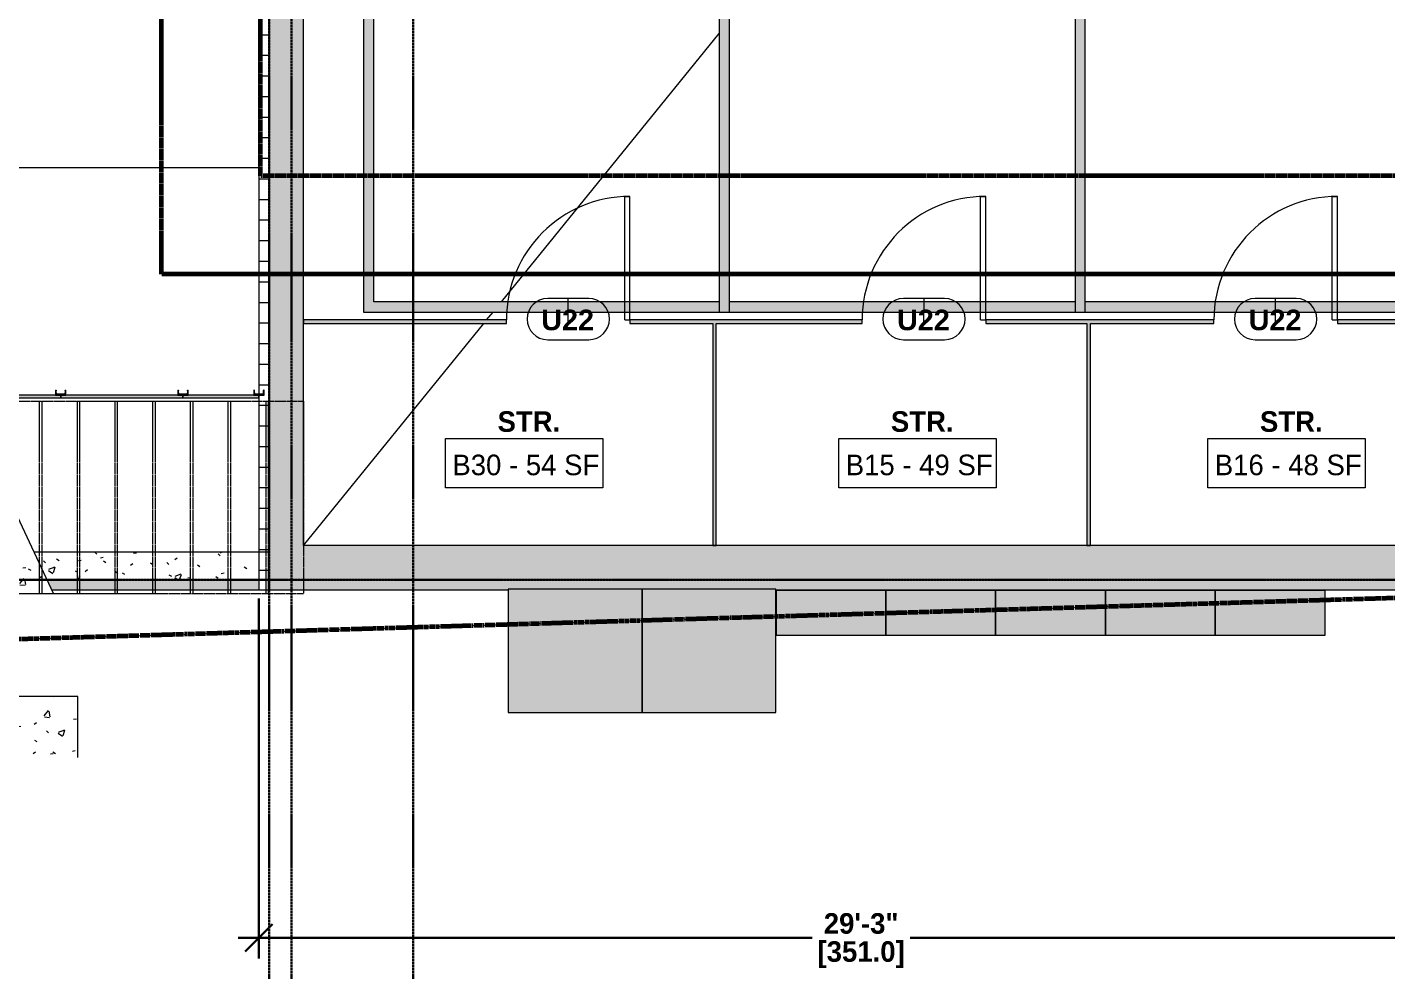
# Model space of a CAD drawing. Header units: inches. Extents: x -4124 to -1807, y 9775 to 11251.
# Drawn here: x -3899.8 to -3503.6, y 9774.9 to 10052.2 of the extents above; entities that cross this region are included whole.
import ezdxf

# ---------------------------------------------------------------- set-up
doc = ezdxf.new("R2010")
doc.units = ezdxf.units.IN
doc.header["$MEASUREMENT"] = 0
for name, pattern in [('Dash 1_16_', [0.125, 0.0625, -0.0625]), ('Double Dash 3_8_', [1, 0.375, -0.125, 0.125, -0.125, 0.125, -0.125]), ('Grid Line 1_2__2_', [0.875, 0.5, -0.125, 0.125, -0.125]), ('Overhead 1_16_', [0.101562, 0.0625, -0.039062])]:
    doc.linetypes.add(name, pattern=pattern)
for name, color, linetype, lineweight in [('0-1', 7, 'Continuous', 5), ('0-2', 7, 'Continuous', 9), ('0-3', 50, 'Double Dash 3_8_', 60), ('A-ANNO-DIMS-1', 211, 'Continuous', 30), ('A-AREA-IDEN', 2, 'Continuous', 9), ('A-DOOR-1', 31, 'Continuous', 9), ('A-DOOR-IDEN', 31, 'Continuous', 9), ('A-FLOR-1', 53, 'Continuous', 18), ('A-FLOR-2', 7, 'Continuous', 9), ('A-FLOR-PATT-1', 253, 'Continuous', 9), ('A-GENM', 5, 'Continuous', 9), ('A-GLAZ-CURT-1', 13, 'Continuous', 9), ('A-GLAZ-CURT-2', 7, 'Continuous', 9), ('A-GLAZ-CWMG-2', 7, 'Continuous', 9), ('A-WALL-1', 250, 'Continuous', 18), ('A-WALL-2', 7, 'Continuous', 9), ('A-WALL-PATT-1', 253, 'Continuous', 9), ('A-WALL-PATT-2', 55, 'Continuous', 9), ('C-PROP-LINE-2', 50, 'Dash 1_16_', 60), ('E-ELEC-EQPM-1', 251, 'Continuous', 9), ('E-ELEC-EQPM-2', 7, 'Continuous', 9), ('S-FNDN', 32, 'Continuous', 18), ('S-FNDN-2', 8, 'Continuous', 18), ('S-FNDN-5', 7, 'Continuous', 9), ('S-FNDN-8', 32, 'Continuous', 9), ('S-GRID-2', 1, 'Grid Line 1_2__2_', 30), ('S-STRS-1', 7, 'Continuous', 9), ('S-STRS-2', 251, 'Continuous', 9), ('S-STRS-3', 7, 'Overhead 1_16_', 9), ('S-STRS-MBND-1', 7, 'Overhead 1_16_', 9), ('S-STRS-MBND-2', 7, 'Continuous', 9)]:
    doc.layers.add(name, color=color, linetype=linetype, lineweight=lineweight)
doc.styles.add('Arial_B', font='arialbd.ttf', dxfattribs={"height": 6})
doc.styles.add('Century Gothic', font='ufonts.com_century-gothic.ttf', dxfattribs={"height": 6})
doc.styles.add('Century Gothic_B', font='GOTHICB.TTF', dxfattribs={"height": 6})
doc.dimstyles.new('OD__1_16__Tol__', dxfattribs={"dimscale": 12, "dimtxt": 6.26501, "dimasz": 0.666667, "dimexe": 0.5, "dimexo": 0.333333, "dimgap": 0.083333, "dimtad": 1, "dimdec": 4, "dimrnd": 0.0625, "dimzin": 3, "dimdsep": 46, "dimlunit": 4, "dimtxsty": 'Century Gothic_B', "dimblk1": 'OBLIQUE', "dimblk2": 'OBLIQUE', "dimsah": 1, "dimcen": 0.09, "dimdle": 0.5, "dimazin": 0, "dimtfac": 1, "dimtdec": 4, "dimtix": 1, "dimtmove": 0, "dimatfit": 3, "dimfxl": 1, "dimtvp": 1, "dimtfill": 1, "dimfrac": 2, "dimtolj": 1, "dimtzin": 0, "dimlwd": 30, "dimlwe": 30, "dimarcsym": 2})
pattern_1 = [(50, (0, 0), (18.362056, -1.606828), [1.92, -21.12]), (355, (0, 0), (-3.552257, 19.255874), [1.536, -16.896]), (100.451, (1.53, -0.134), (14.81021, 17.649286), [1.632, -17.949]), (46.184, (0, 5.12), (27.32125, -4.237615), [2.88, -31.68]), (96.636, (2.277, 4.767), (23.927535, 24.937167), [2.448, -26.924]), (351.184, (0, 5.12), (23.927645, 24.937426), [2.304, -25.344]), (21, (2.56, 3.84), (15.28081, -10.307465), [1.92, -21.12]), (326, (2.56, 3.84), (6.22856, 18.563735), [1.536, -16.896]), (71.451, (3.833, 2.981), (21.509846, 8.25628), [1.632, -17.949]), (37.5, (0, 0), (0.3110953, 8.5225365), [0.845, -15.846, 0.845, -16.307, -16.96]), (37.5, (0, 0), (0.3110953, 8.5225365), [-33.843, 0.845, -16.115]), (7.5, (0, 0), (6.7346365, 10.0974314), [0.845, -8.934, 0.845, -15.462, -6.464]), (7.5, (0, 0), (6.7346365, 10.0974314), [-26.086, 0.845, -5.619]), (327.5, (-5.709, 0), (13.6661073, -0.5771864), [0.845, -5.555, 0.845, -19.123, -26.496]), (327.5, (-5.709, 0), (13.6661073, -0.5771864), [-26.368, 0.845, -25.651]), (317.5, (-8.269, 0), (14.929853, 2.562859), [0.845, -7.475, 0.845, -12.416, -18.816]), (317.5, (-8.269, 0), (14.929853, 2.562859), [-21.581, 0.845, -17.971])]

# ---------------------------------------------------------------- blocks, each defined once
blk = doc.blocks.new('Horizontal_Siding - Horizontal_Siding-3202367-ENLARGED FLOOR PLAN - BASEMENT - WEST')
at = {"layer": 'A-GLAZ-CURT-1'}
blk.add_hatch(color=256, dxfattribs=at).paths.add_polyline_path([(-11.06, 2.25), (-11.06, 1.5), (11.06, 1.5), (11.06, 2.25)], flags=0)
at = {"layer": 'A-GLAZ-CURT-2'}
for p, q in [((11.06, 2.25), (-11.06, 2.25)), ((-11.06, 2.25), (-11.06, 1.5)), ((-11.06, 1.5), (11.06, 1.5)), ((11.06, 1.5), (11.06, 2.25))]:
    blk.add_line(p, q, dxfattribs=at)
blk = doc.blocks.new('Horizontal_Siding - Horizontal_Siding-3202368-ENLARGED FLOOR PLAN - BASEMENT - WEST')
at = {"layer": 'A-GLAZ-CURT-1'}
blk.add_hatch(color=256, dxfattribs=at).paths.add_polyline_path([(-17.81, 2.25), (-17.81, 1.5), (17.81, 1.5), (17.81, 2.25)], flags=0)
at = {"layer": 'A-GLAZ-CURT-2'}
for p, q in [((17.81, 2.25), (-17.81, 2.25)), ((-17.81, 2.25), (-17.81, 1.5)), ((-17.81, 1.5), (17.81, 1.5)), ((17.81, 1.5), (17.81, 2.25))]:
    blk.add_line(p, q, dxfattribs=at)
blk = doc.blocks.new('Rectangular Mullion - RAILING POST-2666421-ENLARGED FLOOR PLAN - BASEMENT - WEST')
at = {"layer": 'A-GLAZ-CWMG-2'}
blk.add_hatch(color=256, dxfattribs=at).paths.add_polyline_path([(0, -1.5), (-1.5, -1.5), (-1.5, 0), (-1.35, -0.06), (-1.29, -0.21), (-1.22, -1.18), (1.22, -1.18), (1.29, -0.21), (1.35, -0.06), (1.5, 0), (1.5, -1.5)], flags=0)
for p, q in [((-1.5, -1.5), (-1.5, 0)), ((1.5, 0), (1.5, -1.5)), ((1.5, -1.5), (-1.5, -1.5)), ((-1.29, -0.21), (-1.22, -1.18)), ((-1.22, -1.18), (1.22, -1.18)), ((1.22, -1.18), (1.29, -0.21))]:
    blk.add_line(p, q, dxfattribs=at)
for centre, radius, start, end in [((-1.5, -0.21), 0.211, 359.472, 90), ((1.5, -0.21), 0.21, 90, 180.528)]:
    blk.add_arc(centre, radius, start, end, dxfattribs=at)
blk = doc.blocks.new('Rectangular Mullion - RAILING POST-2806290-ENLARGED FLOOR PLAN - BASEMENT - WEST')
at = {"layer": 'A-GLAZ-CWMG-2'}
blk.add_hatch(color=256, dxfattribs=at).paths.add_polyline_path([(-1.5, -1.5), (-1.5, -1.18), (-2.72, -1.18), (-2.79, -0.21), (-2.85, -0.06), (-3, 0), (-3, -1.5)], flags=0)
for p, q in [((-3, 0), (-3, -1.5)), ((0, -1.5), (0, 0)), ((-3, -1.5), (0, -1.5)), ((-2.72, -1.18), (-2.79, -0.21)), ((-0.28, -1.18), (-2.72, -1.18)), ((-0.21, -0.21), (-0.28, -1.18))]:
    blk.add_line(p, q, dxfattribs=at)
for centre, start, end in [((-3, -0.21), 359.472, 90), ((0, -0.21), 90, 180.528)]:
    blk.add_arc(centre, 0.21, start, end, dxfattribs=at)
blk = doc.blocks.new('262400 - Switchboards and Panelboards - Electric Panel - Generic - 262400 - Switchboards and Panelboards - Electric Panel - Generic-2655902-ENLARGED FLOOR PLAN - BASEMENT - WEST')
at = {"layer": 'E-ELEC-EQPM-1'}
blk.add_hatch(color=256, dxfattribs=at).paths.add_polyline_path([(0, 36), (0, 0), (39, 0), (39, 36), (37.01, 36)], flags=0)
at = {"layer": 'E-ELEC-EQPM-2'}
for p, q in [((39, 36), (0, 36)), ((0, 36), (0, 0)), ((39, 0), (39, 36)), ((0, 0), (39, 0))]:
    blk.add_line(p, q, dxfattribs=at)
blk = doc.blocks.new('262400 - Switchboards and Panelboards - Electric Panel - Generic - 262400 - Switchboards and Panelboards - Electric Panel - Generic-2842581-ENLARGED FLOOR PLAN - BASEMENT - WEST')
at = {"layer": 'E-ELEC-EQPM-1'}
blk.add_hatch(color=256, dxfattribs=at).paths.add_polyline_path([(0, 13), (0, 0), (32, 0), (32, 13)], flags=0)
at = {"layer": 'E-ELEC-EQPM-2'}
for p, q in [((32, 13), (0, 13)), ((0, 13), (0, 0)), ((32, 0), (32, 13)), ((0, 0), (32, 0))]:
    blk.add_line(p, q, dxfattribs=at)
blk = doc.blocks.new('Family - ___-2835860-ENLARGED FLOOR PLAN - BASEMENT - WEST')
at = {"layer": 'C-PROP-LINE-2'}
for p, q in [((-3860.72, 9980.19), (-3860.72, 11153.47)), ((-2638.11, 9980.19), (-3860.72, 9980.19))]:
    blk.add_line(p, q, dxfattribs=at)
blk = doc.blocks.new('Family - ___-2835903-ENLARGED FLOOR PLAN - BASEMENT - WEST')
at = {"layer": 'C-PROP-LINE-2'}
for p, q in [((-3831.82, 10008.84), (-3831.82, 11153.47)), ((-2096.82, 10008.84), (-3831.82, 10008.84))]:
    blk.add_line(p, q, dxfattribs=at)
blk = doc.blocks.new('Family - ___-2835932-ENLARGED FLOOR PLAN - BASEMENT - WEST')
at = {"layer": 'C-PROP-LINE-2'}
for p, q in [((-3860.72, 9980.19), (-3860.72, 11153.47)), ((-2067.92, 9980.19), (-3860.72, 9980.19))]:
    blk.add_line(p, q, dxfattribs=at)
blk = doc.blocks.new('Family - ___-2855424-ENLARGED FLOOR PLAN - BASEMENT - WEST')
at = {"layer": 'C-PROP-LINE-2'}
blk.add_line((-3987.11, 9871.38), (-1871.62, 9934.71), dxfattribs=at)
blk = doc.blocks.new('CTR - 1st Phase - Shell_rvt-1-ENLARGED FLOOR PLAN - BASEMENT - WEST')
at = {"layer": 'A-FLOR-PATT-1'}
h = blk.add_hatch(dxfattribs=at)
h.set_pattern_fill('FP_2', color=256, style=0, pattern_type=2)
h.set_pattern_definition(pattern_1)
h.paths.add_polyline_path([(-3885.07, 9839.34), (-3885.07, 9857.19), (-3957.07, 9857.19), (-3957.07, 9839.34), (-3892.38, 9839.34)], flags=0)
at = {"layer": 'A-WALL-PATT-1'}
h = blk.add_hatch(dxfattribs=at)
h.set_pattern_fill('FP_1', color=256, style=0, pattern_type=2)
h.set_pattern_definition([(0, (0, 0), (0, 6), []), (90, (0, 0), (-6, 4e-16), [])])
h.paths.add_polyline_path([(-3832.32, 9888.19), (-3829.32, 9888.19), (-3829.32, 10225.18), (-3832.32, 10225.18), (-3832.32, 9891.19)], flags=0)
h.paths.add_polyline_path([(-3829.32, 10265.18), (-3829.32, 11153.47), (-3832.32, 11153.47), (-3832.32, 10265.18)], flags=0)
at = {"layer": 'S-FNDN-2'}
h = blk.add_hatch(color=256, dxfattribs=at)
h.paths.add_polyline_path([(-3164.54, 9888.19), (-2790.32, 9888.19), (-2790.32, 9891.19), (-3829.32, 9891.19), (-3829.32, 9888.19), (-3759.65, 9888.19), (-3759.65, 9888.44), (-3681.65, 9888.44), (-3681.65, 9888.19), (-3218.79, 9888.19)], flags=0)
h.paths.add_polyline_path([(-3832.32, 9888.19), (-3832.32, 9891.19), (-3894.08, 9891.19), (-3892.68, 9888.19), (-3885.07, 9888.19)], flags=0)
h.paths.add_polyline_path([(-1953.32, 9888.19), (-1943.32, 9888.19), (-1943.32, 9891.19), (-2634.32, 9891.19), (-2634.32, 9888.19), (-1953.8, 9888.19)], flags=0)
h.paths.add_polyline_path([(-2670.32, 9888.19), (-2670.32, 9891.19), (-2694.32, 9891.19), (-2694.32, 9888.19), (-2679.92, 9888.19)], flags=0)
h.paths.add_polyline_path([(-2730.32, 9888.19), (-2730.32, 9891.19), (-2754.32, 9891.19), (-2754.32, 9888.19)], flags=0)
at = {"layer": 'S-STRS-2'}
h = blk.add_hatch(dxfattribs=at)
h.set_pattern_fill('FP_3', color=256, style=0, pattern_type=2)
h.set_pattern_definition(pattern_1)
h.paths.add_polyline_path([(-3904.56, 9887.19), (-3896.32, 9887.19), (-3896.32, 9896.01), (-3904, 9912.47), (-3907.32, 9913.28), (-3907.32, 9887.19)], flags=0)
h.paths.add_polyline_path([(-3907.32, 9914.23), (-3901.87, 9916.77), (-3906.53, 9917.91), (-3907.32, 9919.6), (-3907.32, 9917.91)], flags=0)
h = blk.add_hatch(dxfattribs=at)
h.set_pattern_fill('FP_3', color=256, style=0, pattern_type=2)
h.set_pattern_definition(pattern_1)
h.paths.add_polyline_path([(-3892.38, 9887.19), (-3892.21, 9887.19), (-3896.32, 9896.01), (-3896.32, 9887.19)], flags=0)
at = {"layer": 'A-FLOR-1'}
for p, q in [((-3761.65, 9972.19), (-3698.16, 10050.34)), ((-3765.96, 9966.88), (-3764.08, 9969.19)), ((-3819.32, 9901.19), (-3766.77, 9965.88))]:
    blk.add_line(p, q, dxfattribs=at)
at = {"layer": 'A-FLOR-2'}
for p, q in [((-3832.32, 10011.19), (-3909.32, 10011.19)), ((-3885.07, 9857.19), (-3957.07, 9857.19)), ((-3885.07, 9839.34), (-3885.07, 9857.19))]:
    blk.add_line(p, q, dxfattribs=at)
at = {"layer": 'A-WALL-1'}
for p, q in [((-3832.32, 9891.19), (-3832.32, 9888.19)), ((-3829.32, 9891.19), (-3829.32, 9888.19))]:
    blk.add_line(p, q, dxfattribs=at)
at = {"layer": 'S-FNDN-5'}
for p, q in [((-3832.32, 10225.18), (-3832.32, 9891.19)), ((-3829.32, 9891.19), (-3829.32, 10225.18)), ((-3832.32, 9891.19), (-3894.08, 9891.19)), ((-2790.32, 9891.19), (-3829.32, 9891.19)), ((-3892.68, 9888.19), (-3832.32, 9888.19)), ((-3832.32, 9888.19), (-3829.32, 9888.19)), ((-3829.32, 9888.19), (-3759.65, 9888.19)), ((-3681.65, 9888.19), (-2790.32, 9888.19))]:
    blk.add_line(p, q, dxfattribs=at)
at = {"layer": 'S-STRS-1'}
for p, q in [((-3896.32, 9896.01), (-3896.32, 9887.19)), ((-3907.32, 9887.19), (-3896.32, 9887.19)), ((-3896.32, 9887.19), (-3892.21, 9887.19))]:
    blk.add_line(p, q, dxfattribs=at)
at = {"layer": 'S-STRS-3'}
blk.add_line((-3895.57, 9894.4), (-3895.57, 9887.19), dxfattribs=at)
at = {"layer": 'S-STRS-MBND-1'}
for p, q in [((-3918.32, 9943.19), (-3819.32, 9943.19)), ((-3896.32, 9943.19), (-3896.32, 9896.01)), ((-3895.57, 9943.19), (-3895.57, 9894.4)), ((-3885.32, 9943.19), (-3885.32, 9887.19)), ((-3884.57, 9943.19), (-3884.57, 9887.19)), ((-3874.32, 9943.19), (-3874.32, 9887.19)), ((-3873.57, 9943.19), (-3873.57, 9887.19)), ((-3863.32, 9943.19), (-3863.32, 9887.19)), ((-3862.57, 9943.19), (-3862.57, 9887.19)), ((-3852.32, 9943.19), (-3852.32, 9887.19)), ((-3851.57, 9943.19), (-3851.57, 9887.19)), ((-3841.32, 9943.19), (-3841.32, 9887.19)), ((-3840.57, 9943.19), (-3840.57, 9887.19)), ((-3830.32, 9943.19), (-3830.32, 9887.19)), ((-3829.57, 9943.19), (-3829.57, 9887.19)), ((-3819.32, 9943.19), (-3819.32, 9887.19)), ((-3892.21, 9887.19), (-3819.32, 9887.19))]:
    blk.add_line(p, q, dxfattribs=at)
at = {"layer": 'S-STRS-MBND-2'}
blk.add_line((-3892.21, 9887.19), (-3904, 9912.47), dxfattribs=at)
at = {"layer": '0-2', "rotation": 180}
for name, p in [('Horizontal_Siding - Horizontal_Siding-3202368-ENLARGED FLOOR PLAN - BASEMENT - WEST', (-3907.89, 9946.44)), ('Horizontal_Siding - Horizontal_Siding-3202368-ENLARGED FLOOR PLAN - BASEMENT - WEST', (-3872.26, 9946.44)), ('Horizontal_Siding - Horizontal_Siding-3202367-ENLARGED FLOOR PLAN - BASEMENT - WEST', (-3843.39, 9946.44)), ('262400 - Switchboards and Panelboards - Electric Panel - Generic - 262400 - Switchboards and Panelboards - Electric Panel - Generic-2655902-ENLARGED FLOOR PLAN - BASEMENT - WEST', (-3720.65, 9888.44)), ('262400 - Switchboards and Panelboards - Electric Panel - Generic - 262400 - Switchboards and Panelboards - Electric Panel - Generic-2655902-ENLARGED FLOOR PLAN - BASEMENT - WEST', (-3681.65, 9888.44)), ('262400 - Switchboards and Panelboards - Electric Panel - Generic - 262400 - Switchboards and Panelboards - Electric Panel - Generic-2842581-ENLARGED FLOOR PLAN - BASEMENT - WEST', (-3649.62, 9887.99)), ('262400 - Switchboards and Panelboards - Electric Panel - Generic - 262400 - Switchboards and Panelboards - Electric Panel - Generic-2842581-ENLARGED FLOOR PLAN - BASEMENT - WEST', (-3617.62, 9887.99)), ('262400 - Switchboards and Panelboards - Electric Panel - Generic - 262400 - Switchboards and Panelboards - Electric Panel - Generic-2842581-ENLARGED FLOOR PLAN - BASEMENT - WEST', (-3585.62, 9887.99)), ('262400 - Switchboards and Panelboards - Electric Panel - Generic - 262400 - Switchboards and Panelboards - Electric Panel - Generic-2842581-ENLARGED FLOOR PLAN - BASEMENT - WEST', (-3553.62, 9887.99)), ('262400 - Switchboards and Panelboards - Electric Panel - Generic - 262400 - Switchboards and Panelboards - Electric Panel - Generic-2842581-ENLARGED FLOOR PLAN - BASEMENT - WEST', (-3521.62, 9887.99))]:
    blk.add_blockref(name, p, dxfattribs=at)
at = {"layer": '0-2', "extrusion": (0, 0, -1)}
for p in [(3890.07, 9946.44), (3854.45, 9946.44)]:
    blk.add_blockref('Rectangular Mullion - RAILING POST-2666421-ENLARGED FLOOR PLAN - BASEMENT - WEST', p, dxfattribs=at)
at = {"layer": '0-2'}
blk.add_blockref('Rectangular Mullion - RAILING POST-2806290-ENLARGED FLOOR PLAN - BASEMENT - WEST', (-3830.82, 9946.44), dxfattribs=at)
at = {"layer": '0-3'}
for name in ['Family - ___-2835860-ENLARGED FLOOR PLAN - BASEMENT - WEST', 'Family - ___-2835932-ENLARGED FLOOR PLAN - BASEMENT - WEST', 'Family - ___-2835903-ENLARGED FLOOR PLAN - BASEMENT - WEST', 'Family - ___-2855424-ENLARGED FLOOR PLAN - BASEMENT - WEST']:
    blk.add_blockref(name, (0, 0), dxfattribs=at)
blk = doc.blocks.new('CTR - 1st Phase - Structure_rvt-1-ENLARGED FLOOR PLAN - BASEMENT - WEST')
at = {"layer": 'A-WALL-PATT-2'}
h = blk.add_hatch(dxfattribs=at)
h.set_pattern_fill('FP_2', color=256, style=0, pattern_type=2)
h.set_pattern_definition(pattern_1)
h.paths.add_polyline_path([(-3819.32, 9901.19), (-3819.32, 11153.47), (-3829.32, 11153.47), (-3829.32, 9901.19)], flags=0)
h = blk.add_hatch(dxfattribs=at)
h.set_pattern_fill('FP_2', color=256, style=0, pattern_type=2)
h.set_pattern_definition(pattern_1)
h.paths.add_polyline_path([(-3892.38, 9891.19), (-3832.32, 9891.19), (-3832.32, 9899.19), (-3897.81, 9899.19), (-3894.08, 9891.19)], flags=0)
h = blk.add_hatch(dxfattribs=at)
h.set_pattern_fill('FP_2', color=256, style=0, pattern_type=2)
h.set_pattern_definition(pattern_1)
h.paths.add_polyline_path([(-1953.32, 9891.19), (-1953.32, 9901.19), (-2634.32, 9901.19), (-2634.32, 9891.19), (-2141.05, 9891.19)], flags=0)
h.paths.add_polyline_path([(-3829.32, 9891.19), (-2790.32, 9891.19), (-2790.32, 9901.19), (-3829.32, 9901.19), (-3829.32, 9899.19)], flags=0)
h.paths.add_polyline_path([(-2670.32, 9891.19), (-2670.32, 9901.19), (-2694.32, 9901.19), (-2694.32, 9891.19), (-2679.92, 9891.19)], flags=0)
h.paths.add_polyline_path([(-2754.32, 9891.19), (-2730.32, 9891.19), (-2730.32, 9901.19), (-2754.32, 9901.19)], flags=0)
at = {"layer": 'A-WALL-2'}
for p, q in [((-3829.32, 9899.19), (-3897.81, 9899.19)), ((-3894.08, 9891.19), (-3829.32, 9891.19))]:
    blk.add_line(p, q, dxfattribs=at)
at = {"layer": 'S-FNDN-5'}
for p, q in [((-3819.32, 9901.19), (-3819.32, 11153.47)), ((-3829.32, 11013.11), (-3829.32, 9901.19)), ((-3829.32, 9901.19), (-3829.32, 9899.19)), ((-2790.32, 9901.19), (-3819.32, 9901.19)), ((-3829.32, 9891.19), (-2790.32, 9891.19))]:
    blk.add_line(p, q, dxfattribs=at)
at = {"layer": 'S-GRID-2'}
for p, q in [((-3829.32, 9774.88), (-3829.32, 11217.93)), ((-3822.82, 9774.88), (-3822.82, 11217.93)), ((-3787.32, 9774.88), (-3787.32, 11217.93)), ((-1807.14, 9891.19), (-4076.95, 9891.19))]:
    blk.add_line(p, q, dxfattribs=at)
blk = doc.blocks.new('Parking_Stall_Multiple - STANDARD-2216199-ENLARGED FLOOR PLAN - BASEMENT - WEST')
at = {"layer": 'A-GENM'}
h = blk.add_hatch(color=256, dxfattribs=at)
h.paths.add_polyline_path([(0, 207.34), (210, 207.34), (210, 210.34), (106.5, 208.84), (3, 210.34)], flags=0)
h.paths.add_polyline_path([(0, 210.34), (0, 207.34), (0.08, 210.25)], flags=0)
h.paths.add_polyline_path([(0, 210.34), (3, 210.34), (3, 311), (210, 311), (210, 314), (0, 314), (0, 236.37)], flags=0)
h = blk.add_hatch(color=256, dxfattribs=at)
h.paths.add_polyline_path([(0, 103.67), (210, 103.67), (210, 106.67), (106.5, 105.17), (3, 106.67)], flags=0)
h.paths.add_polyline_path([(0, 106.67), (0, 103.67), (0.08, 106.58)], flags=0)
h.paths.add_polyline_path([(3, 210.34), (106.5, 208.84), (210, 210.34), (81.15, 210.34)], flags=0)
h.paths.add_polyline_path([(0, 207.34), (3, 210.34), (0, 210.34), (0.08, 210.25)], flags=0)
h.paths.add_polyline_path([(0, 132.7), (0, 106.67), (3, 106.67), (3, 207.34), (0, 207.34), (0, 168.7)], flags=0)
h = blk.add_hatch(color=256, dxfattribs=at)
h.paths.add_polyline_path([(3, 106.67), (106.5, 105.17), (208.76, 106.67), (190.08, 106.67)], flags=0)
h.paths.add_polyline_path([(0, 103.67), (3, 106.67), (0, 106.67), (0.08, 106.58)], flags=0)
h.paths.add_polyline_path([(0, 1.5), (0, 0), (190, 0), (190, 1.5), (206, 1.5), (206, 0), (210, 0), (210, 3), (3, 3), (3, 103.67), (0, 103.67), (0, 3)], flags=0)
for p, q in [((210, 314), (0, 314)), ((0, 314), (0, 207.34)), ((210, 311), (210, 314)), ((3, 210.34), (3, 311)), ((3, 311), (210, 311)), ((210, 210.34), (0, 210.34)), ((0, 210.34), (0, 103.67)), ((210, 210.34), (3, 210.34)), ((210, 207.34), (210, 210.34)), ((210, 207.34), (210, 210.34)), ((0, 207.34), (210, 207.34)), ((3, 106.67), (3, 207.34)), ((3, 207.34), (210, 207.34)), ((210, 106.67), (0, 106.67)), ((0, 106.67), (0, 0)), ((0, 103.67), (210, 103.67)), ((210, 106.67), (3, 106.67)), ((3, 3), (3, 103.67)), ((3, 103.67), (210, 103.67)), ((210, 103.67), (210, 106.67)), ((210, 103.67), (210, 106.67)), ((210, 3), (3, 3)), ((210, 0), (210, 3)), ((0, 0), (190, 0)), ((206, 0), (210, 0))]:
    blk.add_line(p, q, dxfattribs=at)
blk = doc.blocks.new('CHAINLINK GATE - CHAINLINK GATE-2199385-ENLARGED FLOOR PLAN - BASEMENT - WEST')
at = {"layer": 'A-DOOR-1'}
for p, q in [((16.5, 36.5), (18, 36.5)), ((16.5, 0.5), (16.5, 36.5)), ((18, 0.5), (18, 36.5)), ((16.5, 0.5), (18, 0.5))]:
    blk.add_line(p, q, dxfattribs=at)
blk.add_arc((18, 0.5), 36, 90, 180, dxfattribs=at)
blk = doc.blocks.new('Door Tag - Type Mark-1198267-ENLARGED FLOOR PLAN - BASEMENT - WEST')
at = {"layer": 'A-DOOR-IDEN'}
for p, q in [((0.09375, 0.09375), (-0.09375, 0.09375)), ((-0.09375, -0.09375), (0.09375, -0.09375))]:
    blk.add_line(p, q, dxfattribs=at)
for centre, start, end in [((-0.09375, 0), 90, 270), ((0.09375, 0), 270, 90)]:
    blk.add_arc(centre, 0.09375, start, end, dxfattribs=at)
blk = doc.blocks.new('_Oblique')
at = {"color": 0, "linetype": 'ByBlock', "lineweight": -2}
blk.add_line((-0.5, -0.5), (0.5, 0.5), dxfattribs=at)
blk = doc.blocks.new('DIMBLOCK4-ENLARGED FLOOR PLAN - BASEMENT - WEST')
at = {"layer": 'A-ANNO-DIMS-1', "color": 0, "lineweight": 30, "transparency": 16777216}
for p, q in [((-3832.32, 9885.69), (-3832.32, 9780.82)), ((-3481.32, 9834.88), (-3481.32, 9780.82)), ((-3838.32, 9786.82), (-3475.32, 9786.82))]:
    blk.add_line(p, q, dxfattribs=at)
at = {"layer": 'Defpoints', "color": 0, "transparency": 16777216}
for p in [(-3832.32, 9889.69), (-3481.32, 9838.88), (-3481.32, 9786.82)]:
    blk.add_point(p, dxfattribs=at)
at = {"layer": 'A-ANNO-DIMS-1', "color": 0, "lineweight": 30, "transparency": 16777216, "xscale": 7.999999999999998, "yscale": 7.999999999999998, "zscale": 7.999999999999998, "rotation": 180}
blk.add_blockref('_Oblique', (-3832.32, 9786.82), dxfattribs=at)
at = {"layer": 'A-ANNO-DIMS-1', "color": 0, "lineweight": 30, "transparency": 16777216, "xscale": 7.999999999999998, "yscale": 7.999999999999998, "zscale": 7.999999999999998}
blk.add_blockref('_Oblique', (-3481.32, 9786.82), dxfattribs=at)
at = {"layer": 'A-ANNO-DIMS-1', "color": 0, "transparency": 16777216, "insert": (-3656.82, 9790.97), "char_height": 6, "attachment_point": 5, "style": 'Century Gothic_B', "bg_fill": 3, "box_fill_scale": 1.25, "bg_fill_color": 256, "bg_fill_true_color": 13158600, "bg_fill_transparency": 0}
blk.add_mtext('\\A1;29\'-3"', dxfattribs=at)
at = {"layer": 'A-ANNO-DIMS-1', "color": 0, "transparency": 16777216, "insert": (-3656.82, 9781.93), "char_height": 6, "attachment_point": 5, "style": 'Century Gothic_B', "bg_fill": 3, "box_fill_scale": 1.25, "bg_fill_color": 256, "bg_fill_true_color": 13158600, "bg_fill_transparency": 0}
blk.add_mtext('\\A1;[351.0]', dxfattribs=at)

msp = doc.modelspace()

# ---------------------------------------------------------------- hatches: boundary and pattern name
at = {"layer": 'S-FNDN'}
h = msp.add_hatch(color=256, dxfattribs=at)
h.paths.add_polyline_path([(-2864.02374, 9965.8769), (-2827.02374, 9965.8769), (-2827.02374, 9966.8769), (-2864.02374, 9966.8769)], flags=0)
h.paths.add_polyline_path([(-2937.02374, 9965.8769), (-2900.02374, 9965.8769), (-2900.02374, 9966.8769), (-2973.02374, 9966.8769), (-2973.02374, 9965.8769), (-2949.3563, 9965.8769)], flags=0)
h.paths.add_polyline_path([(-3046.02374, 9965.8769), (-3009.02374, 9965.8769), (-3009.02374, 9966.8769), (-3082.02374, 9966.8769), (-3082.02374, 9965.8769)], flags=0)
h.paths.add_polyline_path([(-3154.02374, 9965.8769), (-3118.02374, 9965.8769), (-3118.02374, 9966.8769), (-3191.02374, 9966.8769), (-3191.02374, 9965.8769), (-3154.32374, 9965.8769)], flags=0)
h.paths.add_polyline_path([(-3263.02374, 9965.8769), (-3227.02374, 9965.8769), (-3227.02374, 9966.8769), (-3300.02374, 9966.8769), (-3300.02374, 9965.8769), (-3264.02374, 9965.8769)], flags=0)
h.paths.add_polyline_path([(-3488.2243, 9965.8769), (-3445.02374, 9965.8769), (-3445.02374, 9966.8769), (-3518.02374, 9966.8769), (-3518.02374, 9965.8769), (-3489.32374, 9965.8769)], flags=0)
h.paths.add_polyline_path([(-3372.22374, 9965.8769), (-3336.02374, 9965.8769), (-3336.02374, 9966.8769), (-3409.02374, 9966.8769), (-3409.02374, 9965.8769), (-3373.22374, 9965.8769)], flags=0)
h.paths.add_polyline_path([(-3590.02374, 9965.8769), (-3554.02374, 9965.8769), (-3554.02374, 9966.8769), (-3620.52374, 9966.8769), (-3620.52374, 9965.8769), (-3591.02374, 9965.8769)], flags=0)
h.paths.add_polyline_path([(-3700.02374, 9965.8769), (-3656.52374, 9965.8769), (-3656.52374, 9966.8769), (-3724.19171, 9966.8769), (-3724.19171, 9965.8769)], flags=0)
h.paths.add_polyline_path([(-3819.32374, 9965.8769), (-3760.19171, 9965.8769), (-3760.19171, 9966.8769), (-3819.32374, 9966.8769)], flags=0)
for points in [[(-3700.02374, 9901.1894), (-3699.02374, 9901.1894), (-3699.02374, 9965.8769), (-3700.02374, 9965.8769)], [(-3591.02374, 9901.1894), (-3590.02374, 9901.1894), (-3590.02374, 9965.8769), (-3591.02374, 9965.8769)]]:
    msp.add_hatch(color=256, dxfattribs=at).paths.add_polyline_path(points, flags=0)

# ---------------------------------------------------------------- linework, layer by layer
at = {"layer": 'A-AREA-IDEN', "flags": 128}
for points in [[(-3777.93539, 9932.29379), (-3732.10862, 9932.29379), (-3732.10862, 9917.96308), (-3777.93539, 9917.96308)], [(-3663.31068, 9932.29379), (-3617.48391, 9932.29379), (-3617.48391, 9917.96308), (-3663.31068, 9917.96308)], [(-3555.76248, 9932.29379), (-3509.93571, 9932.29379), (-3509.93571, 9917.96308), (-3555.76248, 9917.96308)]]:
    msp.add_lwpolyline(points, close=True, dxfattribs=at)
at = {"layer": 'A-DOOR-IDEN'}
for p, q in [((-3742.19171, 9966.3769), (-3742.16416, 9973.12149)), ((-3638.52374, 9966.3769), (-3638.49619, 9973.12149)), ((-3536.02374, 9966.3769), (-3536.02374, 9973.12149))]:
    msp.add_line(p, q, dxfattribs=at)
at = {"layer": 'S-FNDN-8'}
for p, q in [((-3760.19171, 9966.8769), (-3819.32374, 9966.8769)), ((-3819.32374, 9966.8769), (-3819.32374, 9965.8769)), ((-3819.32374, 9965.8769), (-3760.19171, 9965.8769)), ((-3760.19171, 9965.8769), (-3760.19171, 9966.8769)), ((-3656.52374, 9966.8769), (-3724.19171, 9966.8769)), ((-3724.19171, 9966.8769), (-3724.19171, 9965.8769)), ((-3724.19171, 9965.8769), (-3700.02374, 9965.8769)), ((-3700.02374, 9965.8769), (-3700.02374, 9901.1894)), ((-3699.02374, 9965.8769), (-3656.52374, 9965.8769)), ((-3699.02374, 9901.1894), (-3699.02374, 9965.8769)), ((-3656.52374, 9965.8769), (-3656.52374, 9966.8769)), ((-3554.02374, 9966.8769), (-3620.52374, 9966.8769)), ((-3620.52374, 9966.8769), (-3620.52374, 9965.8769)), ((-3620.52374, 9965.8769), (-3591.02374, 9965.8769)), ((-3591.02374, 9965.8769), (-3591.02374, 9901.1894)), ((-3590.02374, 9965.8769), (-3554.02374, 9965.8769)), ((-3590.02374, 9901.1894), (-3590.02374, 9965.8769)), ((-3554.02374, 9965.8769), (-3554.02374, 9966.8769)), ((-3445.02374, 9966.8769), (-3518.02374, 9966.8769)), ((-3518.02374, 9966.8769), (-3518.02374, 9965.8769)), ((-3518.02374, 9965.8769), (-3482.22374, 9965.8769)), ((-3700.02374, 9901.1894), (-3699.02374, 9901.1894)), ((-3591.02374, 9901.1894), (-3590.02374, 9901.1894))]:
    msp.add_line(p, q, dxfattribs=at)

# ---------------------------------------------------------------- block references
at = {"layer": '0-1'}
for name in ['CTR - 1st Phase - Shell_rvt-1-ENLARGED FLOOR PLAN - BASEMENT - WEST', 'CTR - 1st Phase - Structure_rvt-1-ENLARGED FLOOR PLAN - BASEMENT - WEST']:
    msp.add_blockref(name, (0, 0), dxfattribs=at)
at = {"layer": 'A-DOOR-1'}
for p in [(-3742.19171, 9966.3769), (-3638.52374, 9966.3769), (-3536.02374, 9966.3769)]:
    msp.add_blockref('CHAINLINK GATE - CHAINLINK GATE-2199385-ENLARGED FLOOR PLAN - BASEMENT - WEST', p, dxfattribs=at)
at = {"layer": 'A-DOOR-IDEN', "xscale": 63.99999999999997, "yscale": 63.99999999999997, "zscale": 63.99999999999997}
for p in [(-3742.16416, 9967.12149), (-3638.49619, 9967.12149), (-3536.02374, 9967.12149)]:
    msp.add_blockref('Door Tag - Type Mark-1198267-ENLARGED FLOOR PLAN - BASEMENT - WEST', p, dxfattribs=at)
at = {"layer": 'A-GENM', "rotation": 89.99999999999953}
msp.add_blockref('Parking_Stall_Multiple - STANDARD-2216199-ENLARGED FLOOR PLAN - BASEMENT - WEST', (-3487.82374, 9969.1894), dxfattribs=at)

# ---------------------------------------------------------------- texts
at = {"layer": 'A-AREA-IDEN', "char_height": 6, "attachment_point": 1}
for s, insert, width, style in [('STR.', (-3762.77003, 9940.27256), 18.584, 'Century Gothic_B'), ('STR.', (-3648.14532, 9940.27256), 18.584, 'Century Gothic_B'), ('STR.', (-3540.59713, 9940.27256), 18.584, 'Century Gothic_B'), ('B30 - 54 SF', (-3775.93539, 9927.62713), 50.5, 'Century Gothic'), ('B15 - 49 SF', (-3661.31068, 9927.62713), 50.5, 'Century Gothic'), ('B16 - 48 SF', (-3553.76248, 9927.62713), 50.5, 'Century Gothic')]:
    msp.add_mtext(s, dxfattribs=dict(at, insert=insert, width=width, style=style))
at = {"layer": 'A-DOOR-IDEN', "char_height": 6, "width": 18.786, "attachment_point": 1, "style": 'Arial_B'}
for insert in [(-3750.02793, 9969.8812), (-3646.35996, 9969.8812), (-3543.8875, 9969.8812)]:
    msp.add_mtext('U22', dxfattribs=dict(at, insert=insert))

# ---------------------------------------------------------------- next in the draw order: dimensions: what is measured, and where the dimension line sits
at = {"layer": 'A-ANNO-DIMS-1'}
dim = msp.add_linear_dim(base=(-3481.32374, 9786.81515), p1=(-3832.32374, 9889.6894), p2=(-3481.32374, 9838.88186), dimstyle='OD__1_16__Tol__', override={"dimpost": '<>\\X', "dimfxl": 354.658153}, dxfattribs=at)
dim.commit()
dim.dimension.update_dxf_attribs({"geometry": 'DIMBLOCK4-ENLARGED FLOOR PLAN - BASEMENT - WEST', "text_midpoint": (-3656.82374, 9786.81515)})

doc.saveas('drawing.dxf')
